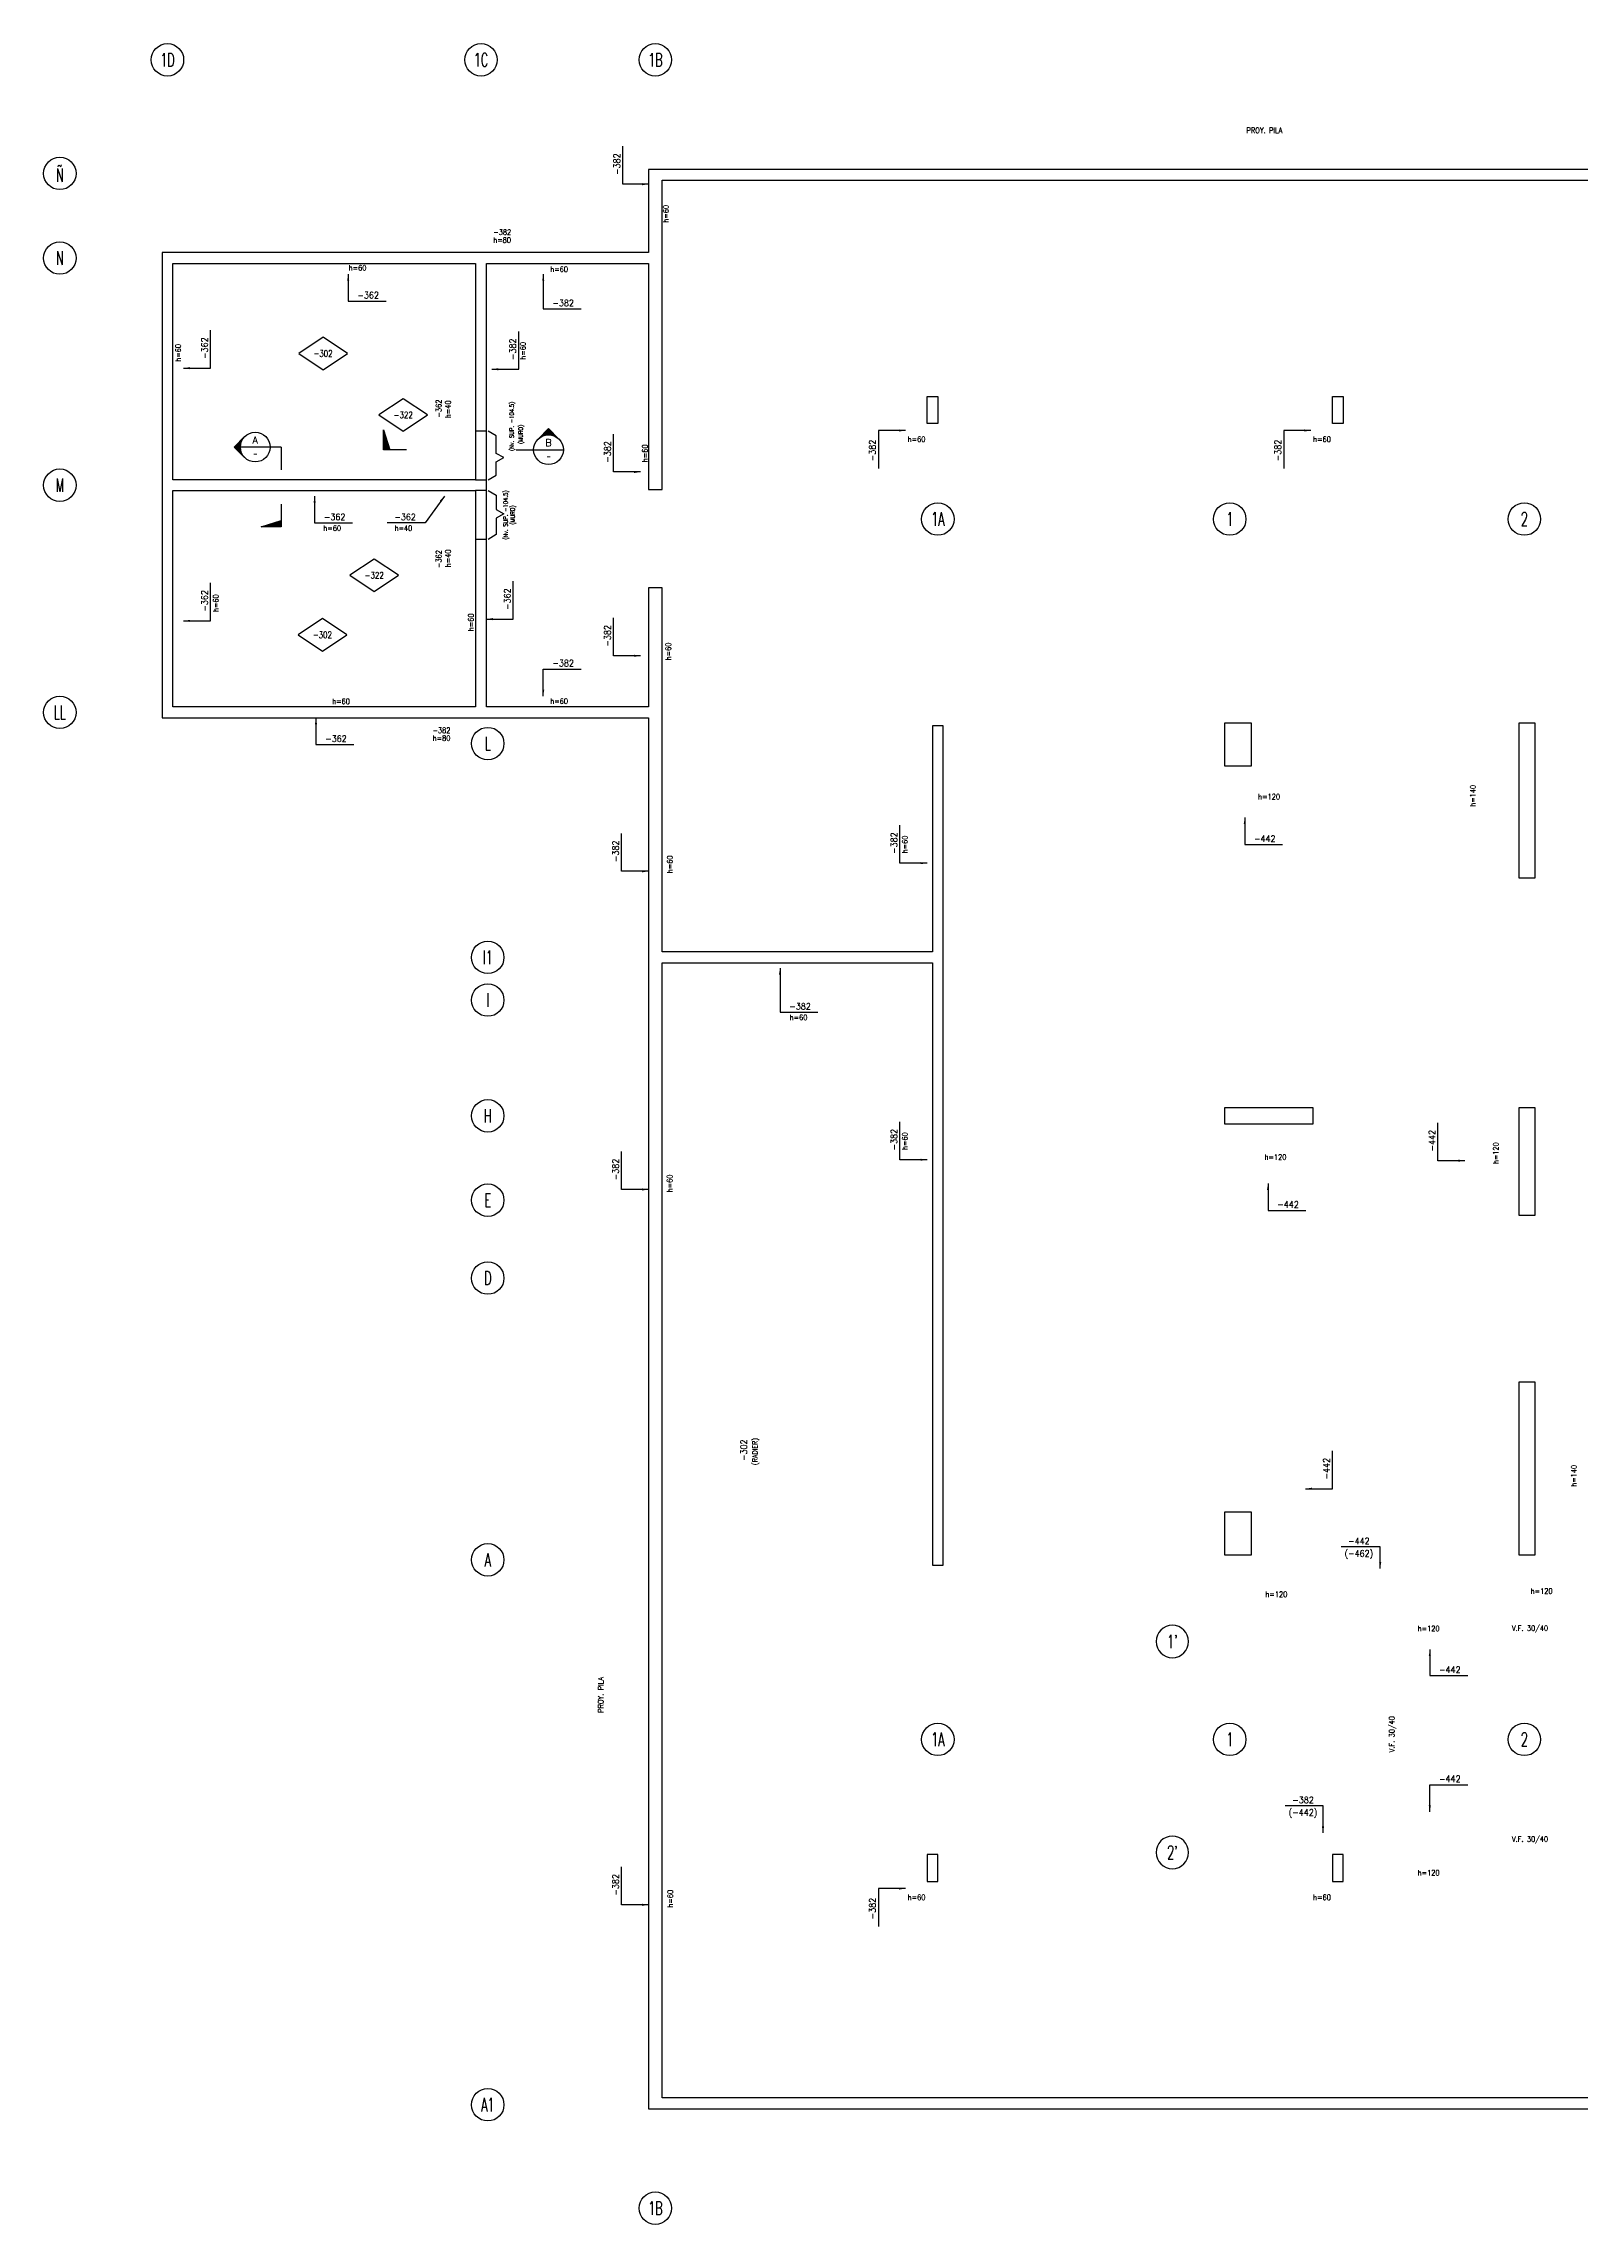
# Model space of a CAD drawing. Extents: x 1418 to 15858, y -441 to 10768.
# Drawn here: x 1607 to 4450, y 3634 to 7666 of the extents above; entities that cross this region are included whole.
import ezdxf
from ezdxf.enums import TextEntityAlignment as Align

# ---------------------------------------------------------------- set-up
doc = ezdxf.new("R2010")
doc.units = 0
doc.header["$LTSCALE"] = 60
doc.layers.get('0').update_dxf_attribs({"linetype": 'CONTINUOUS'})
doc.layers.add('MUROS', color=4, linetype='CONTINUOUS')
doc.layers.add('TEXTOS', color=2, linetype='CONTINUOUS')
doc.layers.add('NVSUP', color=250, linetype='CONTINUOUS', plot=False)
doc.styles.add('COTAS', font='romans.shx', dxfattribs={"width": 0.9})
doc.styles.add('ROMANS', font='romans.shx', dxfattribs={"width": 0.9, "height": 10})
doc.dimstyles.new('50', dxfattribs={"dimtxt": 10, "dimasz": 1, "dimexe": 15, "dimexo": 0, "dimgap": 6, "dimtad": 1, "dimdec": 8, "dimdsep": 46, "dimtxsty": 'COTAS', "dimblk": '$COTA$', "dimcen": 0.09, "dimdle": 10, "dimclrd": 256, "dimclre": 256, "dimclrt": 2, "dimadec": 0, "dimazin": 0, "dimtfac": 1, "dimtdec": 8, "dimtmove": 0, "dimatfit": 2, "dimfxl": 35, "dimfxlon": 1, "dimtolj": 1, "dimarcsym": 0})

# ---------------------------------------------------------------- blocks, each defined once
blk = doc.blocks.new('$EJE$')
at = {"color": 6}
blk.add_circle((0, 0), 30, dxfattribs=at)
at = {"color": 6, "style": 'COTAS', "width": 0.6}
blk.add_attdef('EJE', text='', height=25, dxfattribs=at).set_placement((0, 0), align=Align.MIDDLE)
blk = doc.blocks.new('$COTA$')
blk = doc.blocks.new('*U429')
blk.add_hatch(color=1).paths.add_polyline_path([(-67.7, -19.3, -0.197299), (-75.6, 0, -0.197299), (-67.7, 19.3), (-87.3, 0)])
at = {"color": 1}
for p, q in [((-87.3, 0), (-67.7, 19.3)), ((-87.3, 0), (-67.7, -19.3)), ((-37, -147.6), (0, -136)), ((0, -147.6), (-37, -147.6))]:
    blk.add_line(p, q, dxfattribs=at)
at = {"color": 6}
for p, q in [((0, 0), (-75.6, 0)), ((0, 0), (0, -42.3)), ((0, -105.3), (0, -147.6))]:
    blk.add_line(p, q, dxfattribs=at)
at = {"color": 1}
blk.add_circle((-48.1, 0), 27.5, dxfattribs=at)
blk.add_solid([(0, -147.6), (-37, -147.6), (0, -136)], dxfattribs=at)
at = {"color": 4, "style": 'COTAS'}
blk.add_attdef('SECCION', text='', height=13, dxfattribs=at).set_placement((-48.1, 13.2), align=Align.MIDDLE)
at = {"color": 2, "style": 'COTAS', "width": 0.9}
blk.add_attdef('PLANO', text='', height=7.93, dxfattribs=at).set_placement((-48.1, -12.4), align=Align.MIDDLE)
blk = doc.blocks.new('*U432')
blk.add_hatch(color=1).paths.add_polyline_path([(0, 66.6), (-19.3, 47.1, -0.197299), (0, 55, -0.197299), (19.3, 47.1)])
at = {"color": 1}
for p, q in [((-305, 27.5), (-305, 64.5)), ((-305, 64.5), (-293.3, 27.5)), ((0, 66.6), (-19.3, 47.1)), ((0, 66.6), (19.3, 47.1))]:
    blk.add_line(p, q, dxfattribs=at)
at = {"color": 6}
for p, q in [((-262.7, 27.5), (-305, 27.5)), ((-59.8, 27.5), (27.5, 27.5))]:
    blk.add_line(p, q, dxfattribs=at)
at = {"color": 1}
blk.add_circle((0, 27.5), 27.5, dxfattribs=at)
blk.add_solid([(-305, 27.5), (-305, 64.5), (-293.3, 27.5)], dxfattribs=at)
at = {"color": 4, "style": 'COTAS'}
blk.add_attdef('SECCION', text='', height=13, dxfattribs=at).set_placement((0, 40.7), align=Align.MIDDLE)
at = {"color": 2, "style": 'COTAS', "width": 0.9}
blk.add_attdef('PLANO', text='', height=7.93, dxfattribs=at).set_placement((0, 15.1), align=Align.MIDDLE)
blk = doc.blocks.new('NIV')
at = {"color": 1}
blk.add_lwpolyline([(45, 0), (0, 30), (-45, 0), (0, -30)], close=True, dxfattribs=at)
at = {"color": 3, "style": 'COTAS', "width": 0.8}
blk.add_attdef('NIVEL', text='', height=12, dxfattribs=at).set_placement((0, 0), align=Align.MIDDLE)
blk = doc.blocks.new('*U80')
at = {"color": 3}
blk.add_line((0, 50), (-70, 50), dxfattribs=at)
at = {"color": 2, "style": 'ROMANS', "width": 0.9}
for tag, p in [('RELLENO', (-37, 37)), ('NIVEL', (-37, 61))]:
    blk.add_attdef(tag, text='', height=12, dxfattribs=at).set_placement(p, align=Align.MIDDLE)
blk.add_leader([(0, 0), (0, 50)], dimstyle='50', override={"dimasz": 12, "dimgap": 6, "dimtad": 0, "dimclrd": 3})
blk = doc.blocks.new('*U114')
at = {"color": 3}
blk.add_line((0, -50), (70, -50), dxfattribs=at)
at = {"color": 2, "style": 'ROMANS', "width": 0.9}
for tag, p in [('NIVEL', (37, -39)), ('RELLENO', (37, -63))]:
    blk.add_attdef(tag, text='', height=12, dxfattribs=at).set_placement(p, align=Align.MIDDLE)
blk.add_leader([(0, 0), (0, -50)], dimstyle='50', override={"dimasz": 12, "dimgap": 6, "dimtad": 0, "dimclrd": 3})
blk = doc.blocks.new('*U160')
at = {"color": 3}
blk.add_line((0, 50), (70, 50), dxfattribs=at)
at = {"color": 2, "style": 'ROMANS', "width": 0.9}
for tag, p in [('RELLENO', (37, 37)), ('NIVEL', (37, 61))]:
    blk.add_attdef(tag, text='', height=12, dxfattribs=at).set_placement(p, align=Align.MIDDLE)
blk.add_leader([(0, 0), (0, 50)], dimstyle='50', override={"dimasz": 12, "dimgap": 6, "dimtad": 0, "dimclrd": 3})
blk = doc.blocks.new('*U306')
at = {"color": 3}
blk.add_line((0, -81.6), (70, -81.6), dxfattribs=at)
at = {"color": 2, "style": 'ROMANS', "width": 0.9}
for tag, p in [('NIVEL', (37, -70.6)), ('RELLENO', (37, -94.6))]:
    blk.add_attdef(tag, text='', height=12, dxfattribs=at).set_placement(p, align=Align.MIDDLE)
blk.add_leader([(0, 0), (0, -81.6)], dimstyle='50', override={"dimasz": 12, "dimgap": 6, "dimtad": 0, "dimclrd": 3})
blk = doc.blocks.new('*U323')
at = {"color": 3}
blk.add_line((0, -49.7), (70, -49.7), dxfattribs=at)
at = {"color": 2, "style": 'ROMANS', "width": 0.9}
for tag, p in [('NIVEL', (37, -38.7)), ('RELLENO', (37, -62.7))]:
    blk.add_attdef(tag, text='', height=12, dxfattribs=at).set_placement(p, align=Align.MIDDLE)
blk.add_leader([(0, 0), (0, -49.7)], dimstyle='50', override={"dimasz": 12, "dimgap": 6, "dimtad": 0, "dimclrd": 3})
blk = doc.blocks.new('*U333')
at = {"color": 3}
blk.add_line((0, -64.1), (70, -64.1), dxfattribs=at)
at = {"color": 2, "style": 'ROMANS', "width": 0.9}
for tag, p in [('RELLENO', (37, -77.1)), ('NIVEL', (37, -53.1))]:
    blk.add_attdef(tag, text='', height=12, dxfattribs=at).set_placement(p, align=Align.MIDDLE)
blk.add_leader([(0, 0), (0, -64.1)], dimstyle='50', override={"dimasz": 12, "dimgap": 6, "dimtad": 0, "dimclrd": 3})
blk = doc.blocks.new('*U351')
at = {"color": 3}
blk.add_line((0, 47.6), (70, 47.6), dxfattribs=at)
at = {"color": 2, "style": 'ROMANS', "width": 0.9}
for tag, p in [('RELLENO', (37, 34.6)), ('NIVEL', (37, 58.6))]:
    blk.add_attdef(tag, text='', height=12, dxfattribs=at).set_placement(p, align=Align.MIDDLE)
blk.add_leader([(0, 0), (0, 47.6)], dimstyle='50', override={"dimasz": 12, "dimgap": 6, "dimtad": 0, "dimclrd": 3})
blk = doc.blocks.new('*U446')
at = {"color": 3}
blk.add_line((-35.9, -49.7), (-105.9, -49.7), dxfattribs=at)
at = {"color": 2, "style": 'ROMANS', "width": 0.9}
for tag, p in [('NIVEL', (-72.9, -38.7)), ('RELLENO', (-72.9, -62.7))]:
    blk.add_attdef(tag, text='', height=12, dxfattribs=at).set_placement(p, align=Align.MIDDLE)
blk.add_leader([(0, 0), (-35.9, -49.7)], dimstyle='50', override={"dimasz": 12, "dimgap": 6, "dimtad": 0, "dimclrd": 3})
blk = doc.blocks.new('*U488')
at = {"color": 3}
blk.add_line((0, 50), (70, 50), dxfattribs=at)
at = {"color": 2, "style": 'ROMANS', "width": 0.9}
for tag, p in [('RELLENO', (37, 37)), ('NIVEL', (37, 61))]:
    blk.add_attdef(tag, text='', height=12, dxfattribs=at).set_placement(p, align=Align.MIDDLE)
blk.add_leader([(0, 0), (0, 50)], dimstyle='50', override={"dimasz": 12, "dimgap": 6, "dimtad": 0, "dimclrd": 3})
blk = doc.blocks.new('*U489')
at = {"color": 3}
blk.add_line((0, -48.1), (70, -48.1), dxfattribs=at)
at = {"color": 2, "style": 'ROMANS', "width": 0.9}
for tag, p in [('NIVEL', (37, -37.1)), ('RELLENO', (37, -61.1))]:
    blk.add_attdef(tag, text='', height=12, dxfattribs=at).set_placement(p, align=Align.MIDDLE)
blk.add_leader([(0, 0), (0, -48.1)], dimstyle='50', override={"dimasz": 12, "dimgap": 6, "dimtad": 0, "dimclrd": 3})
blk = doc.blocks.new('*U490')
at = {"color": 3}
blk.add_line((0, 39.9), (-72.4, 39.9), dxfattribs=at)
at = {"color": 2, "style": 'ROMANS', "width": 0.9}
for tag, p in [('NIVEL', (-39.4, 50.9)), ('RELLENO', (-39.4, 26.9))]:
    blk.add_attdef(tag, text='', height=12, dxfattribs=at).set_placement(p, align=Align.MIDDLE)
blk.add_leader([(0, 0), (0, 39.9)], dimstyle='50', override={"dimasz": 12, "dimgap": 6, "dimtad": 0, "dimclrd": 3})

msp = doc.modelspace()

# ---------------------------------------------------------------- linework, layer by layer
at = {"layer": 'MUROS'}
for points in [[(2726.5, 7279.7), (1826.5, 7279.7), (1826.5, 6419.7), (2726.5, 6419.7), (2726.5, 3847.7), (7197.5, 3847.7), (7197.5, 7433.7), (2726.5, 7433.7)], [(2406.5, 7259.7), (2406.5, 6859.7), (1846.5, 6859.7), (1846.5, 7259.7)], [(3261.5, 7013.7), (3261.5, 6963.7), (3241.5, 6963.7), (3241.5, 7013.7)], [(4011.5, 7013.7), (4011.5, 6963.7), (3991.5, 6963.7), (3991.5, 7013.7)], [(2406.5, 6839.7), (2406.5, 6439.7), (1846.5, 6439.7), (1846.5, 6839.7)], [(3791.5, 6330.7), (3841.5, 6330.7), (3841.5, 6409.7), (3791.5, 6409.7)], [(4336.5, 6409.7), (4336.5, 6123.7), (4366.5, 6123.7), (4366.5, 6409.7)], [(3955.5, 5668.7), (3955.5, 5698.7), (3791.5, 5698.7), (3791.5, 5668.7)], [(4336.5, 5698.7), (4336.5, 5500.2), (4366.5, 5500.2), (4366.5, 5698.7)], [(4336.5, 5191.2), (4336.5, 4871.7), (4366.5, 4871.7), (4366.5, 5191.2)], [(3841.5, 4950.7), (3791.5, 4950.7), (3791.5, 4871.7), (3841.5, 4871.7)], [(3261.5, 4267.7), (3261.5, 4317.7), (3241.5, 4317.7), (3241.5, 4267.7)], [(4011.5, 4267.7), (4011.5, 4317.7), (3991.5, 4317.7), (3991.5, 4267.7)]]:
    msp.add_lwpolyline(points, close=True, dxfattribs=at)
msp.add_lwpolyline([(7172.5, 3867.7), (2751.5, 3867.7), (2751.5, 5966.7), (3251.5, 5966.7), (3251.5, 4852.7), (3271.5, 4852.7), (3271.5, 6404.7), (3251.5, 6404.7), (3251.5, 5986.7), (2751.5, 5986.7), (2751.5, 6659.7), (2726.5, 6659.7), (2726.5, 6439.7), (2426.5, 6439.7), (2426.5, 7259.7), (2726.5, 7259.7), (2726.5, 6841.7), (2751.5, 6841.7), (2751.5, 7413.7), (7172.5, 7413.7)], dxfattribs=at)
at = {"layer": 'NVSUP'}
for points in [[(2406.5, 6859.7), (2426.5, 6859.7), (2426.5, 6949.7), (2406.5, 6949.7)], [(2406.5, 6749.7), (2426.5, 6749.7), (2426.5, 6839.7), (2406.5, 6839.7)]]:
    msp.add_lwpolyline(points, close=True, dxfattribs=at)
at = {"layer": 'TEXTOS', "color": 1}
for points in [[(2429.9, 6859.6), (2444.8, 6868.3), (2444.8, 6892.8), (2458.5, 6900.7), (2444.8, 6908.6), (2444.8, 6941.1), (2429.9, 6949.9)], [(2429.9, 6839.8), (2444.8, 6831.1), (2444.8, 6804.7), (2458.5, 6796.8), (2444.8, 6788.9), (2444.8, 6758.3), (2429.9, 6749.5)]]:
    msp.add_lwpolyline(points, dxfattribs=at)

# ---------------------------------------------------------------- block references
for name, p, values in [('$EJE$', (1836.5, 7636.2), {'EJE': '1D'}), ('$EJE$', (2416.5, 7636.2), {'EJE': '1C'}), ('$EJE$', (2739, 7636.2), {'EJE': '1B'}), ('$EJE$', (1637.4, 7426.2), {'EJE': 'Ñ'}), ('$EJE$', (1637.4, 7269.7), {'EJE': 'N'}), ('*U323', (2170.8, 7239.7), {'NIVEL': '-362'}), ('*U333', (2531.6, 7239.7), {'NIVEL': '-382'}), ('NIV', (2124.3, 7093.3), {'NIVEL': '-302'}), ('NIV', (2272.8, 6979.6), {'NIVEL': '-322'}), ('*U429', (2047, 6920.2), {'SECCION': 'A', 'PLANO': '-'}), ('*U432', (2541.4, 6887.9), {'SECCION': 'B', 'PLANO': '-'}), ('$EJE$', (1637.4, 6849.7), {'EJE': 'M'}), ('*U323', (2108.8, 6829.7), {'NIVEL': '-362'}), ('*U446', (2349.1, 6829.7), {'NIVEL': '-362'}), ('$EJE$', (3261.5, 6787.1), {'EJE': '1A'}), ('$EJE$', (3801.5, 6787.1), {'EJE': '1'}), ('$EJE$', (4346.5, 6787.1), {'EJE': '2'}), ('NIV', (2219, 6683.1), {'NIVEL': '-322'}), ('NIV', (2123.2, 6573.1), {'NIVEL': '-302'}), ('*U160', (2531.6, 6459.7), {'NIVEL': '-382'}), ('$EJE$', (1637.4, 6429.7), {'EJE': 'LL'}), ('*U323', (2111.2, 6419.7), {'NIVEL': '-362'}), ('$EJE$', (2429, 6372), {'EJE': 'L'}), ('*U114', (3829.3, 6235.2), {'NIVEL': '-442'}), ('$EJE$', (2429, 5976.7), {'EJE': 'I1'}), ('$EJE$', (2429, 5897.7), {'EJE': 'I'}), ('*U306', (2969.6, 5956.7), {'NIVEL': '-382'}), ('$EJE$', (2429, 5683.7), {'EJE': 'H'}), ('$EJE$', (2429, 5527.7), {'EJE': 'E'}), ('*U114', (3872.3, 5558.7), {'NIVEL': '-442'}), ('$EJE$', (2429, 5383.7), {'EJE': 'D'}), ('$EJE$', (2429, 4862.7), {'EJE': 'A'}), ('*U490', (4079.8, 4846.7), {'NIVEL': '-442', 'RELLENO': '(-462)'}), ('*U489', (4171.6, 4696.7), {'NIVEL': '-442'}), ('$EJE$', (3261.5, 4530.7), {'EJE': '1A'}), ('$EJE$', (3801.5, 4530.7), {'EJE': '1'}), ('$EJE$', (4346.5, 4530.7), {'EJE': '2'}), ('*U488', (4171.6, 4396.7), {'NIVEL': '-442'}), ('*U80', (3974, 4357.7), {'NIVEL': '-382', 'RELLENO': '(-442)'}), ('$EJE$', (2429, 3855.2), {'EJE': 'A1'}), ('$EJE$', (2739, 3664), {'EJE': '1B'})]:
    msp.add_blockref(name, p).add_auto_attribs(values)
for name, p, rotation, values in [('*U351', (2726.5, 7406.3), 89.99999999999999, {'NIVEL': '-382'}), ('*U323', (1866.5, 7066.1), 90, {'NIVEL': '-362'}), ('*U323', (2436.5, 7064.1), 90, {'NIVEL': '-382'}), ('*U160', (2711.5, 6874.2), 89.99999999999999, {'NIVEL': '-382'}), ('*U80', (3201.5, 6950.9), 89.99999999999999, {'NIVEL': '-382'}), ('*U80', (3951.5, 6950.9), 89.99999999999999, {'NIVEL': '-382'}), ('*U323', (1866.5, 6598.9), 90, {'NIVEL': '-362'}), ('*U323', (2426.5, 6602.1), 90, {'NIVEL': '-362'}), ('*U160', (2711.5, 6534.3), 89.99999999999999, {'NIVEL': '-382'}), ('*U160', (3241.5, 6150.9), 89.99999999999999, {'NIVEL': '-382'}), ('*U160', (2726.5, 6135.8), 89.99999999999999, {'NIVEL': '-382'}), ('*U160', (3241.5, 5602.5), 89.99999999999999, {'NIVEL': '-382'}), ('*U160', (4236.5, 5600.7), 89.99999999999999, {'NIVEL': '-442'}), ('*U160', (2726.5, 5547.5), 89.99999999999999, {'NIVEL': '-382'}), ('*U114', (3941.5, 4994.2), 89.99999999999999, {'NIVEL': '-442'}), ('*U160', (2726.5, 4224.9), 89.99999999999999, {'NIVEL': '-382'}), ('*U80', (3201.5, 4254.9), 89.99999999999999, {'NIVEL': '-382'})]:
    msp.add_blockref(name, p, dxfattribs=dict(rotation=rotation)).add_auto_attribs(values)
ref = msp.add_blockref('$EJE$', (3695.4, 4711.7), dxfattribs=dict(xscale=-1, rotation=180))
ref.add_attrib('EJE', "1'", dxfattribs={"color": 6, "height": 25, "style": 'COTAS', "width": 0.6}).set_placement((3695.4, 4711.7), align=Align.MIDDLE)
ref = msp.add_blockref('$EJE$', (3695.4, 4321.7), dxfattribs=dict(xscale=-1, rotation=180))
ref.add_attrib('EJE', "2'", dxfattribs={"color": 6, "height": 25, "style": 'COTAS', "width": 0.6}).set_placement((3695.4, 4321.7), align=Align.MIDDLE)

# ---------------------------------------------------------------- texts
at = {"layer": 'TEXTOS', "style": 'ROMANS', "width": 0.9}
for s, p in [('PROY. PILA', (3865.6, 7505.8)), ('h=120', (4169.4, 4735.7)), ('V.F. 30/40', (4356.9, 4735.7)), ('V.F. 30/40', (4356.9, 4345.7)), ('V.F. 30/40', (4356.9, 4345.7)), ('h=120', (4169.4, 4284.2))]:
    msp.add_text(s, height=10, dxfattribs=at).set_placement(p, align=Align.MIDDLE)
at = {"layer": 'TEXTOS', "color": 2, "style": 'COTAS', "width": 0.9}
for s, p in [('h=60', (2763.4, 7335.2)), ('h=60', (1861.2, 7078)), ('h=60', (2499.1, 7081.8)), ('-362', (2343.2, 6974.8)), ('h=40', (2360.5, 6973.7)), ('h=60', (2724.7, 6892.3)), ('-362', (2343.2, 6696.5)), ('h=40', (2360.5, 6698.1)), ('h=60', (1930.9, 6615.1)), ('h=60', (2402.8, 6579.8)), ('h=60', (2768, 6525.9)), ('h=140', (4256.1, 6255.1)), ('h=60', (3205.4, 6169)), ('h=60', (2770.7, 6132.3)), ('h=60', (3205.4, 5620.6)), ('h=120', (4298.6, 5594.4)), ('h=60', (2770.5, 5542.4)), ('h=140', (4442.9, 4997.8)), ('h=60', (2771.6, 4219.8))]:
    msp.add_text(s, height=10, rotation=90, dxfattribs=at).set_placement(p)
for s, p in [('-382', (2439.2, 7312.6)), ('h=80', (2439.2, 7298)), ('h=60', (2171.8, 7246.6)), ('h=60', (2544.6, 7244)), ('h=60', (3205.8, 6929.7)), ('h=60', (3955.8, 6929.7)), ('h=60', (2125, 6765.3)), ('h=40', (2256.6, 6765.3)), ('h=60', (2141.2, 6445)), ('h=60', (2544.6, 6445.4)), ('-382', (2326.8, 6391.5)), ('h=80', (2327.2, 6376.9)), ('h=120', (3854, 6268.8)), ('h=60', (2987.4, 5860.7)), ('h=120', (3865.8, 5602.4)), ('h=120', (3867.5, 4794)), ('h=120', (4358.2, 4800)), ('h=60', (3205.8, 4233.7)), ('h=60', (3955.8, 4233.7))]:
    msp.add_text(s, height=10, dxfattribs=at).set_placement(p)
at = {"layer": 'TEXTOS', "color": 1, "style": 'ROMANS', "width": 0.9}
for s, height, p in [('(Nv. SUP. -104.5)', 8, (2473.8, 6958.6)), ('(MURO)', 8, (2490.5, 6943.9)), ('(Nv. SUP. -104.5)', 8, (2462.4, 6794.6)), ('(MURO)', 8, (2475.4, 6794.5)), ('(RADIER)', 9.6, (2923.9, 5062.9))]:
    msp.add_text(s, height=height, rotation=90, dxfattribs=at).set_placement(p, align=Align.MIDDLE)
at = {"layer": 'TEXTOS', "style": 'ROMANS', "width": 0.9}
for s, height, p in [('-302', 12, (2902.5, 5065.4)), ('PROY. PILA', 10, (2638, 4612.9)), ('V.F. 30/40', 10, (4101.9, 4540.2))]:
    msp.add_text(s, height=height, rotation=90, dxfattribs=at).set_placement(p, align=Align.MIDDLE)

doc.saveas('drawing.dxf')
